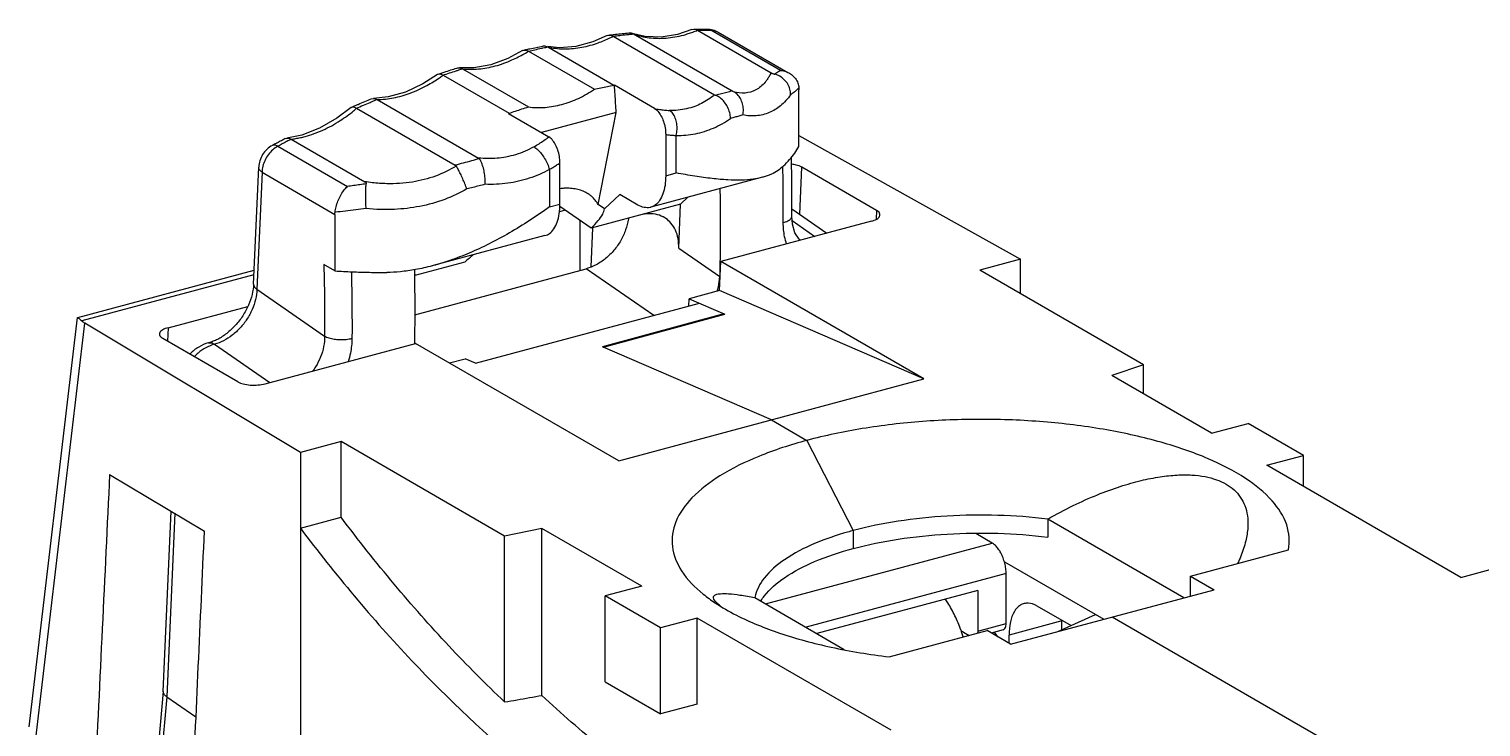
# Model space of a CAD drawing. Extents: x -77 to 255, y -304 to -148.
# Drawn here: x -42.43 to -12.94, y -179.69 to -165.52 of the extents above; entities that cross this region are included whole.
import ezdxf

# ---------------------------------------------------------------- set-up
doc = ezdxf.new("R2010")
doc.units = 0
doc.header["$LTSCALE"] = 1.21
doc.header["$MEASUREMENT"] = 0
doc.layers.get('0').update_dxf_attribs({"linetype": 'CONTINUOUS'})

msp = doc.modelspace()

# ---------------------------------------------------------------- linework, layer by layer
for p, q in [((-30.683, -165.653), (-30.65, -165.643)), ((-30.563, -165.665), (-28.503, -166.854)), ((-30.177, -165.607), (-30.152, -165.619)), ((-30.152, -165.619), (-28.148, -166.776)), ((-28.968, -165.531), (-28.925, -165.522)), ((-28.849, -165.544), (-27.356, -166.406)), ((-28.661, -165.52), (-28.582, -165.542)), ((-27.168, -166.359), (-28.582, -165.542)), ((-28.432, -165.581), (-27.018, -166.399)), ((-32.403, -165.958), (-32.378, -165.948)), ((-32.284, -165.969), (-30.946, -166.742)), ((-31.936, -165.866), (-31.891, -165.883)), ((-31.891, -165.883), (-30.55, -166.658)), ((-33.396, -166.31), (-33.686, -166.308)), ((-33.686, -166.308), (-33.625, -166.328)), ((-34.018, -166.455), (-32.678, -167.229)), ((-33.625, -166.328), (-32.286, -167.101)), ((-35.137, -166.899), (-35.435, -166.929)), ((-29.722, -167.133), (-30.539, -166.661)), ((-26.794, -167.903), (-26.794, -166.756)), ((-35.775, -167.127), (-33.772, -168.284)), ((-35.479, -166.937), (-35.435, -166.929)), ((-35.36, -166.95), (-33.299, -168.14)), ((-32.688, -167.237), (-31.87, -167.709)), ((-30.503, -167.214), (-32.023, -167.621)), ((-30.868, -169.082), (-30.503, -167.214)), ((-37.224, -167.745), (-37.19, -167.735)), ((-36.886, -167.672), (-37.19, -167.735)), ((-37.104, -167.756), (-35.611, -168.619)), ((-36.528, -167.535), (-36.886, -167.672)), ((-29.497, -167.661), (-29.497, -168.498)), ((-29.282, -168.44), (-29.282, -167.68)), ((-26.794, -167.684), (-22.289, -170.192)), ((-37.377, -167.9), (-35.963, -168.716)), ((-37.867, -170.697), (-37.763, -168.321)), ((-31.859, -168.371), (-31.859, -169.131)), ((-31.645, -169.074), (-31.645, -168.237)), ((-26.776, -169.278), (-26.734, -168.324)), ((-25.215, -169.201), (-26.734, -168.324)), ((-37.694, -168.427), (-37.798, -170.803)), ((-37.694, -168.427), (-36.215, -169.282)), ((-27.531, -168.53), (-29.801, -169.138)), ((-29.497, -168.498), (-29.282, -168.44)), ((-30.43, -168.878), (-30.741, -169.17)), ((-30.06, -169.092), (-30.43, -168.878)), ((-29.194, -169.075), (-29.047, -168.936)), ((-31.859, -169.131), (-31.645, -169.074)), ((-31.539, -169.197), (-31.656, -169.229)), ((-31.012, -169.562), (-31.649, -169.122)), ((-29.194, -169.075), (-31.012, -169.562)), ((-30.741, -169.17), (-30.868, -169.082)), ((-29.233, -169.969), (-29.194, -169.075)), ((-26.934, -169.168), (-26.221, -169.662)), ((-25.215, -169.201), (-25.223, -169.381)), ((-36.215, -169.282), (-36.215, -170.429)), ((-31.232, -170.418), (-31.232, -169.41)), ((-30.981, -169.563), (-31.015, -170.348)), ((-25.319, -169.42), (-28.377, -170.24)), ((-26.934, -169.319), (-26.934, -169.318)), ((-26.927, -169.409), (-26.466, -169.728)), ((-31.949, -169.714), (-34.219, -170.323)), ((-29.233, -169.969), (-28.4, -170.545)), ((-41.437, -171.372), (-37.855, -170.412)), ((-36.215, -170.429), (-36.441, -170.298)), ((-33.574, -170.249), (-34.594, -170.522)), ((-34.589, -171.318), (-31.11, -170.386)), ((-29.739, -171.334), (-31.11, -170.386)), ((-28.403, -170.828), (-28.377, -170.24)), ((-24.251, -172.623), (-28.377, -170.24)), ((-22.289, -170.192), (-23.115, -170.414)), ((-19.793, -172.333), (-23.115, -170.414)), ((-22.289, -170.891), (-22.289, -170.192)), ((-37.859, -170.507), (-41.357, -171.445)), ((-37.798, -170.803), (-36.425, -171.753)), ((-29.03, -171.144), (-29.023, -170.994)), ((-28.403, -170.828), (-29.023, -170.994)), ((-29.023, -170.994), (-28.293, -171.309)), ((-24.251, -172.623), (-28.403, -170.828)), ((-39.604, -171.583), (-37.984, -171.149)), ((-33.357, -172.304), (-28.811, -171.085)), ((-28.319, -171.298), (-30.784, -171.969)), ((-30.758, -171.98), (-28.293, -171.309)), ((-28.319, -171.316), (-28.319, -171.298)), ((-42.428, -179.686), (-41.441, -171.376)), ((-42.292, -179.918), (-41.294, -171.489)), ((-36.917, -174.114), (-41.294, -171.49)), ((-39.604, -171.583), (-39.616, -171.856)), ((-38.19, -172.679), (-39.709, -171.802)), ((-38.664, -171.919), (-37.54, -172.696)), ((-37.633, -172.721), (-34.576, -171.902)), ((-30.449, -174.285), (-34.576, -171.902)), ((-33.889, -172.298), (-33.568, -172.212)), ((-33.357, -172.304), (-33.568, -172.212)), ((-27.35, -173.454), (-30.784, -171.969)), ((-19.793, -172.333), (-20.439, -172.553)), ((-19.793, -172.927), (-19.793, -172.333)), ((-30.449, -174.285), (-24.251, -172.623)), ((-18.413, -173.724), (-20.439, -172.553)), ((-27.35, -173.454), (-26.629, -173.871)), ((-18.413, -173.724), (-17.669, -173.525)), ((-16.543, -174.175), (-17.669, -173.525)), ((-36.09, -173.892), (-36.917, -174.114)), ((-36.09, -175.429), (-36.09, -173.892)), ((-32.768, -175.811), (-36.09, -173.892)), ((-26.629, -173.871), (-25.69, -175.7)), ((-36.917, -174.114), (-36.917, -180.725)), ((-17.287, -174.374), (-16.543, -174.175)), ((-16.543, -174.804), (-16.543, -174.175)), ((-40.792, -174.56), (-38.865, -175.709)), ((-13.345, -176.651), (-17.287, -174.374)), ((-39.701, -178.968), (-39.54, -175.307)), ((-39.468, -175.35), (-39.631, -179.073)), ((-36.917, -175.651), (-36.09, -175.429)), ((-32.01, -175.655), (-32.768, -175.811)), ((-32.01, -179.045), (-32.01, -175.655)), ((-29.983, -176.826), (-32.01, -175.655)), ((-25.69, -175.7), (-25.69, -176.065)), ((-21.737, -175.467), (-21.737, -175.833)), ((-18.972, -177.064), (-21.737, -175.467)), ((-32.768, -179.18), (-32.768, -175.811)), ((-27.47, -177.188), (-22.865, -175.953)), ((-22.865, -175.953), (-23.195, -175.763)), ((-22.619, -176.334), (-20.6, -177.5)), ((-18.838, -176.623), (-16.848, -176.09)), ((-22.583, -176.575), (-26.645, -177.664)), ((-22.583, -177.587), (-22.583, -176.575)), ((-18.838, -177.028), (-18.838, -176.623)), ((-18.838, -176.623), (-18.359, -176.9)), ((-13.345, -176.651), (-12.602, -176.451)), ((-29.983, -176.826), (-30.727, -177.025)), ((-23.159, -176.914), (-26.428, -177.79)), ((-23.159, -176.914), (-23.159, -177.741)), ((-22.492, -178.007), (-18.359, -176.9)), ((-30.727, -178.772), (-30.727, -177.025)), ((-29.601, -177.675), (-30.727, -177.025)), ((-27.687, -177.062), (-25.871, -178.111)), ((-21.961, -177.228), (-21.265, -177.63)), ((-28.857, -177.476), (-29.601, -177.675)), ((-28.857, -179.223), (-28.857, -177.476)), ((-24.916, -179.752), (-28.857, -177.476)), ((-21.532, -177.75), (-20.766, -177.404)), ((-20.426, -177.454), (-10.404, -183.242)), ((-29.601, -179.422), (-29.601, -177.675)), ((-24.96, -178.264), (-22.97, -177.731)), ((-23.447, -177.764), (-23.332, -177.828)), ((-23.159, -177.741), (-22.583, -177.587)), ((-22.492, -178.007), (-22.97, -177.731)), ((-22.644, -177.715), (-22.886, -177.78)), ((-22.753, -177.856), (-22.816, -177.761)), ((-21.449, -177.534), (-22.524, -177.822)), ((-21.449, -177.713), (-21.449, -177.534)), ((-22.524, -177.989), (-22.524, -177.822)), ((-40.103, -183.491), (-39.7, -178.965)), ((-30.727, -178.772), (-29.601, -179.422)), ((-39.631, -179.073), (-40.034, -183.6)), ((-39.631, -179.073), (-39.037, -179.484)), ((-28.857, -179.223), (-29.601, -179.422))]:
    msp.add_line(p, q)
for points in [[(-30.683, -165.653), (-30.979, -165.782), (-31.323, -165.874), (-31.656, -165.9), (-31.888, -165.872)], [(-28.968, -165.531), (-29.258, -165.628), (-29.592, -165.683), (-29.911, -165.673), (-30.149, -165.614)], [(-32.403, -165.958), (-32.701, -166.119), (-33.052, -166.248), (-33.396, -166.31)], [(-34.134, -166.442), (-34.43, -166.634), (-34.784, -166.8), (-35.137, -166.899)], [(-35.886, -167.112), (-36.174, -167.332), (-36.528, -167.535)], [(-26.764, -169.808), (-26.787, -169.788), (-26.872, -169.654), (-26.922, -169.479), (-26.934, -169.319)]]:
    msp.add_lwpolyline(points)
for points, knots in [([(-31.89, -165.884), (-31.787, -165.908), (-31.57, -165.933), (-31.236, -165.906), (-30.928, -165.827), (-30.738, -165.749), (-30.658, -165.712)], [0, 0, 0, 0, 0.316832, 0.649817, 1.001138, 1.265314, 1.265314, 1.265314, 1.265314]), ([(-30.65, -165.643), (-30.643, -165.642), (-30.613, -165.641), (-30.583, -165.653), (-30.564, -165.665)], [0, 0, 0, 0, 0.02153787, 0.09014097, 0.09014097, 0.09014097, 0.09014097]), ([(-30.564, -165.665), (-30.518, -165.659), (-30.426, -165.648), (-30.335, -165.638), (-30.289, -165.633)], [0, 0, 0, 0, 0.1382926, 0.2762504, 0.2762504, 0.2762504, 0.2762504]), ([(-30.518, -165.627), (-30.472, -165.622), (-30.383, -165.612), (-30.293, -165.603), (-30.249, -165.598)], [0, 0, 0, 0, 0.1387972, 0.2711443, 0.2711443, 0.2711443, 0.2711443]), ([(-30.15, -165.62), (-30.048, -165.657), (-29.829, -165.709), (-29.483, -165.714), (-29.251, -165.672), (-29.135, -165.641)], [0, 0, 0, 0, 0.326554, 0.668635, 1.030122, 1.030122, 1.030122, 1.030122]), ([(-28.925, -165.522), (-28.922, -165.522), (-28.896, -165.522), (-28.869, -165.532), (-28.849, -165.544)], [0, 0, 0, 0, 0.00912113, 0.07983585, 0.07983585, 0.07983585, 0.07983585]), ([(-28.849, -165.544), (-28.819, -165.543), (-28.76, -165.543), (-28.7, -165.542), (-28.671, -165.542)], [0, 0, 0, 0, 0.0891699, 0.1782042, 0.1782042, 0.1782042, 0.1782042]), ([(-28.84, -165.521), (-28.81, -165.521), (-28.751, -165.52), (-28.691, -165.52), (-28.661, -165.52)], [0, 0, 0, 0, 0.089763, 0.179391, 0.179391, 0.179391, 0.179391]), ([(-28.489, -165.557), (-28.486, -165.558), (-28.467, -165.564), (-28.448, -165.573), (-28.432, -165.582)], [0, 0, 0, 0, 0.00848244, 0.06152765, 0.06152765, 0.06152765, 0.06152765]), ([(-33.624, -166.328), (-33.516, -166.34), (-33.291, -166.34), (-32.951, -166.277), (-32.641, -166.165), (-32.45, -166.067), (-32.369, -166.021)], [0, 0, 0, 0, 0.325699, 0.669152, 1.031264, 1.311667, 1.311667, 1.311667, 1.311667]), ([(-32.378, -165.948), (-32.368, -165.946), (-32.335, -165.944), (-32.304, -165.958), (-32.285, -165.969)], [0, 0, 0, 0, 0.03018267, 0.0970195, 0.0970195, 0.0970195, 0.0970195]), ([(-32.285, -165.969), (-32.241, -165.959), (-32.154, -165.939), (-32.066, -165.92), (-32.022, -165.911)], [0, 0, 0, 0, 0.1345131, 0.2687105, 0.2687105, 0.2687105, 0.2687105]), ([(-32.254, -165.92), (-32.21, -165.91), (-32.125, -165.892), (-32.04, -165.874), (-31.999, -165.866)], [0, 0, 0, 0, 0.1347378, 0.2611744, 0.2611744, 0.2611744, 0.2611744]), ([(-31.999, -165.866), (-31.987, -165.863), (-31.966, -165.861), (-31.945, -165.864), (-31.936, -165.866)], [0, 0, 0, 0, 0.03646497, 0.06346773, 0.06346773, 0.06346773, 0.06346773]), ([(-33.994, -166.393), (-33.95, -166.379), (-33.865, -166.352), (-33.78, -166.325), (-33.739, -166.313)], [0, 0, 0, 0, 0.1385877, 0.266987, 0.266987, 0.266987, 0.266987]), ([(-33.739, -166.313), (-33.725, -166.308), (-33.707, -166.306), (-33.689, -166.307), (-33.686, -166.307)], [0, 0, 0, 0, 0.04604183, 0.05363754, 0.05363754, 0.05363754, 0.05363754]), ([(-35.359, -166.95), (-35.247, -166.949), (-35.017, -166.924), (-34.675, -166.826), (-34.364, -166.683), (-34.174, -166.564), (-34.092, -166.508)], [0, 0, 0, 0, 0.335631, 0.689866, 1.062411, 1.360833, 1.360833, 1.360833, 1.360833]), ([(-34.134, -166.442), (-34.133, -166.441), (-34.127, -166.437), (-34.121, -166.435), (-34.116, -166.433)], [0, 0, 0, 0, 0.00578781, 0.02013589, 0.02013589, 0.02013589, 0.02013589]), ([(-34.116, -166.433), (-34.105, -166.43), (-34.07, -166.428), (-34.039, -166.443), (-34.02, -166.454)], [0, 0, 0, 0, 0.0356813, 0.1009348, 0.1009348, 0.1009348, 0.1009348]), ([(-34.02, -166.454), (-33.976, -166.44), (-33.888, -166.411), (-33.8, -166.383), (-33.756, -166.369)], [0, 0, 0, 0, 0.1386144, 0.2769017, 0.2769017, 0.2769017, 0.2769017]), ([(-27.477, -166.599), (-27.53, -166.662), (-27.653, -166.768), (-27.887, -166.835), (-28.044, -166.814), (-28.12, -166.792)], [0, 0, 0, 0, 0.2470918, 0.4741765, 0.7096086, 0.7096086, 0.7096086, 0.7096086]), ([(-27.356, -166.406), (-27.367, -166.43), (-27.391, -166.477), (-27.432, -166.541), (-27.462, -166.58), (-27.477, -166.599)], [0, 0, 0, 0, 0.0804521, 0.1562452, 0.2278668, 0.2278668, 0.2278668, 0.2278668]), ([(-27.356, -166.406), (-27.35, -166.409), (-27.338, -166.416), (-27.32, -166.424), (-27.301, -166.431), (-27.288, -166.434), (-27.282, -166.436)], [0, 0, 0, 0, 0.01980518, 0.03984657, 0.06005596, 0.08026462, 0.08026462, 0.08026462, 0.08026462]), ([(-27.168, -166.359), (-27.179, -166.368), (-27.203, -166.386), (-27.241, -166.411), (-27.268, -166.428), (-27.282, -166.436)], [0, 0, 0, 0, 0.0438727, 0.0897907, 0.1378103, 0.1378103, 0.1378103, 0.1378103]), ([(-26.96, -166.853), (-26.959, -166.816), (-26.969, -166.741), (-27.014, -166.636), (-27.084, -166.546), (-27.175, -166.476), (-27.246, -166.446), (-27.282, -166.436)], [0, 0, 0, 0, 0.1100884, 0.2230426, 0.3375131, 0.4516385, 0.5635589, 0.5635589, 0.5635589, 0.5635589]), ([(-27.168, -166.359), (-27.126, -166.364), (-27.062, -166.379), (-27.003, -166.407), (-26.983, -166.419)], [0, 0, 0, 0, 0.1244457, 0.1954863, 0.1954863, 0.1954863, 0.1954863]), ([(-26.983, -166.419), (-26.969, -166.427), (-26.924, -166.456), (-26.86, -166.519), (-26.808, -166.613), (-26.795, -166.681), (-26.794, -166.714)], [0, 0, 0, 0, 0.0473962, 0.1599438, 0.2661281, 0.3647322, 0.3647322, 0.3647322, 0.3647322]), ([(-32.286, -167.101), (-32.174, -167.115), (-31.944, -167.121), (-31.6, -167.06), (-31.261, -166.935), (-31.048, -166.812), (-30.946, -166.742)], [0, 0, 0, 0, 0.337289, 0.684193, 1.043499, 1.416221, 1.416221, 1.416221, 1.416221]), ([(-30.946, -166.742), (-30.902, -166.732), (-30.814, -166.713), (-30.682, -166.685), (-30.594, -166.667), (-30.55, -166.658)], [0, 0, 0, 0, 0.1351142, 0.2700224, 0.4047318, 0.4047318, 0.4047318, 0.4047318]), ([(-30.55, -166.658), (-30.549, -166.659), (-30.546, -166.659), (-30.543, -166.66), (-30.541, -166.661), (-30.539, -166.661)], [0, 0, 0, 0, 0.00360013, 0.00720054, 0.01080124, 0.01080124, 0.01080124, 0.01080124]), ([(-30.503, -167.214), (-30.506, -167.152), (-30.514, -167.029), (-30.526, -166.845), (-30.535, -166.722), (-30.539, -166.661)], [0, 0, 0, 0, 0.1843068, 0.368938, 0.5538884, 0.5538884, 0.5538884, 0.5538884]), ([(-28.503, -166.854), (-28.545, -166.889), (-28.63, -166.952), (-28.765, -167.031), (-28.86, -167.073), (-28.908, -167.09)], [0, 0, 0, 0, 0.1609456, 0.3170156, 0.4702631, 0.4702631, 0.4702631, 0.4702631]), ([(-28.503, -166.854), (-28.501, -166.856), (-28.496, -166.859), (-28.488, -166.862), (-28.483, -166.864), (-28.48, -166.866)], [0, 0, 0, 0, 0.00841817, 0.01710675, 0.02613077, 0.02613077, 0.02613077, 0.02613077]), ([(-28.148, -166.776), (-28.183, -166.787), (-28.256, -166.807), (-28.366, -166.837), (-28.442, -166.856), (-28.48, -166.866)], [0, 0, 0, 0, 0.1109103, 0.2255548, 0.3438438, 0.3438438, 0.3438438, 0.3438438]), ([(-28.179, -167.335), (-28.18, -167.295), (-28.193, -167.215), (-28.237, -167.1), (-28.302, -166.998), (-28.384, -166.916), (-28.448, -166.878), (-28.48, -166.866)], [0, 0, 0, 0, 0.1185706, 0.2424425, 0.3652777, 0.4809228, 0.5848773, 0.5848773, 0.5848773, 0.5848773]), ([(-28.148, -166.776), (-28.145, -166.778), (-28.139, -166.781), (-28.129, -166.787), (-28.123, -166.79), (-28.12, -166.792)], [0, 0, 0, 0, 0.01028278, 0.021008, 0.03219135, 0.03219135, 0.03219135, 0.03219135]), ([(-27.929, -167.263), (-27.921, -167.226), (-27.915, -167.148), (-27.932, -167.035), (-27.974, -166.933), (-28.036, -166.848), (-28.091, -166.807), (-28.12, -166.792)], [0, 0, 0, 0, 0.1150889, 0.2294728, 0.3399028, 0.4441346, 0.5416108, 0.5416108, 0.5416108, 0.5416108]), ([(-26.96, -166.853), (-27.018, -166.937), (-27.147, -167.081), (-27.39, -167.231), (-27.657, -167.296), (-27.841, -167.282), (-27.929, -167.263)], [0, 0, 0, 0, 0.306327, 0.572006, 0.846221, 1.115524, 1.115524, 1.115524, 1.115524]), ([(-26.814, -166.735), (-26.823, -166.744), (-26.85, -166.769), (-26.898, -166.809), (-26.939, -166.838), (-26.96, -166.853)], [0, 0, 0, 0, 0.0383855, 0.1103849, 0.1875543, 0.1875543, 0.1875543, 0.1875543]), ([(-26.794, -166.714), (-26.794, -166.719), (-26.794, -166.728), (-26.794, -166.742), (-26.794, -166.751), (-26.794, -166.756)], [0, 0, 0, 0, 0.0136335, 0.02758378, 0.04181763, 0.04181763, 0.04181763, 0.04181763]), ([(-36.821, -167.701), (-36.698, -167.668), (-36.451, -167.578), (-36.122, -167.396), (-35.923, -167.25), (-35.835, -167.178)], [0, 0, 0, 0, 0.38221, 0.784009, 1.122877, 1.122877, 1.122877, 1.122877]), ([(-35.886, -167.112), (-35.884, -167.11), (-35.88, -167.107), (-35.876, -167.105), (-35.874, -167.104)], [0, 0, 0, 0, 0.00774019, 0.01424159, 0.01424159, 0.01424159, 0.01424159]), ([(-35.874, -167.104), (-35.862, -167.099), (-35.825, -167.099), (-35.795, -167.116), (-35.777, -167.126)], [0, 0, 0, 0, 0.0384025, 0.1022797, 0.1022797, 0.1022797, 0.1022797]), ([(-35.777, -167.126), (-35.73, -167.106), (-35.638, -167.066), (-35.545, -167.027), (-35.499, -167.008)], [0, 0, 0, 0, 0.1512321, 0.3020934, 0.3020934, 0.3020934, 0.3020934]), ([(-35.746, -167.049), (-35.7, -167.029), (-35.611, -166.992), (-35.521, -166.955), (-35.479, -166.937)], [0, 0, 0, 0, 0.1509419, 0.2898152, 0.2898152, 0.2898152, 0.2898152]), ([(-35.435, -166.929), (-35.432, -166.929), (-35.406, -166.929), (-35.38, -166.938), (-35.36, -166.95)], [0, 0, 0, 0, 0.00859772, 0.07909292, 0.07909292, 0.07909292, 0.07909292]), ([(-32.678, -167.229), (-32.635, -167.214), (-32.548, -167.185), (-32.417, -167.143), (-32.329, -167.115), (-32.286, -167.101)], [0, 0, 0, 0, 0.1378789, 0.2755387, 0.4129869, 0.4129869, 0.4129869, 0.4129869]), ([(-29.722, -167.133), (-29.696, -167.148), (-29.647, -167.193), (-29.587, -167.283), (-29.538, -167.397), (-29.505, -167.525), (-29.497, -167.615), (-29.497, -167.661)], [0, 0, 0, 0, 0.0884799, 0.1976301, 0.3226867, 0.4572412, 0.5930957, 0.5930957, 0.5930957, 0.5930957]), ([(-29.722, -167.133), (-29.689, -167.141), (-29.623, -167.153), (-29.523, -167.166), (-29.455, -167.171), (-29.421, -167.172)], [0, 0, 0, 0, 0.1002663, 0.2014929, 0.3038204, 0.3038204, 0.3038204, 0.3038204]), ([(-28.908, -167.09), (-28.962, -167.11), (-29.073, -167.143), (-29.245, -167.171), (-29.362, -167.174), (-29.421, -167.172)], [0, 0, 0, 0, 0.1727977, 0.3462437, 0.522242, 0.522242, 0.522242, 0.522242]), ([(-29.282, -167.68), (-29.273, -167.64), (-29.263, -167.559), (-29.27, -167.439), (-29.298, -167.328), (-29.346, -167.234), (-29.394, -167.187), (-29.421, -167.172)], [0, 0, 0, 0, 0.1236997, 0.2435556, 0.3592163, 0.4646125, 0.5558223, 0.5558223, 0.5558223, 0.5558223]), ([(-32.688, -167.237), (-32.687, -167.236), (-32.685, -167.234), (-32.682, -167.232), (-32.679, -167.23), (-32.678, -167.229)], [0, 0, 0, 0, 0.00419574, 0.0083929, 0.01259147, 0.01259147, 0.01259147, 0.01259147]), ([(-29.282, -167.68), (-29.153, -167.682), (-28.893, -167.659), (-28.517, -167.541), (-28.287, -167.411), (-28.179, -167.335)], [0, 0, 0, 0, 0.389277, 0.775522, 1.173501, 1.173501, 1.173501, 1.173501]), ([(-27.929, -167.263), (-27.956, -167.271), (-28.011, -167.288), (-28.094, -167.311), (-28.151, -167.327), (-28.179, -167.335)], [0, 0, 0, 0, 0.084902, 0.171796, 0.2606424, 0.2606424, 0.2606424, 0.2606424]), ([(-37.224, -167.745), (-37.25, -167.759), (-37.307, -167.788), (-37.364, -167.818), (-37.394, -167.834)], [0, 0, 0, 0, 0.0890577, 0.1917776, 0.1917776, 0.1917776, 0.1917776]), ([(-37.19, -167.735), (-37.183, -167.734), (-37.153, -167.733), (-37.124, -167.745), (-37.104, -167.756)], [0, 0, 0, 0, 0.02127858, 0.0902649, 0.0902649, 0.0902649, 0.0902649]), ([(-37.104, -167.756), (-37.073, -167.753), (-37.009, -167.743), (-36.915, -167.725), (-36.852, -167.71), (-36.821, -167.701)], [0, 0, 0, 0, 0.094816, 0.1910662, 0.2887667, 0.2887667, 0.2887667, 0.2887667]), ([(-32.171, -167.909), (-32.137, -167.89), (-32.068, -167.848), (-31.968, -167.782), (-31.903, -167.734), (-31.87, -167.709)], [0, 0, 0, 0, 0.1191596, 0.2397336, 0.3616437, 0.3616437, 0.3616437, 0.3616437]), ([(-31.645, -168.237), (-31.645, -168.193), (-31.654, -168.104), (-31.686, -167.975), (-31.735, -167.86), (-31.796, -167.769), (-31.846, -167.724), (-31.87, -167.709)], [0, 0, 0, 0, 0.1315051, 0.2672282, 0.3958073, 0.5066909, 0.5931031, 0.5931031, 0.5931031, 0.5931031]), ([(-29.497, -167.661), (-29.473, -167.664), (-29.426, -167.67), (-29.354, -167.677), (-29.306, -167.679), (-29.282, -167.68)], [0, 0, 0, 0, 0.0712576, 0.1429733, 0.2151811, 0.2151811, 0.2151811, 0.2151811]), ([(-37.485, -167.882), (-37.525, -167.903), (-37.601, -167.958), (-37.688, -168.065), (-37.745, -168.189), (-37.761, -168.278), (-37.763, -168.321)], [0, 0, 0, 0, 0.1368957, 0.2753786, 0.4109944, 0.5421342, 0.5421342, 0.5421342, 0.5421342]), ([(-37.377, -167.9), (-37.413, -167.919), (-37.483, -167.969), (-37.571, -168.065), (-37.639, -168.178), (-37.682, -168.301), (-37.694, -168.386), (-37.694, -168.427)], [0, 0, 0, 0, 0.1247241, 0.2550182, 0.3873034, 0.5176137, 0.6423692, 0.6423692, 0.6423692, 0.6423692]), ([(-37.377, -167.9), (-37.396, -167.888), (-37.43, -167.871), (-37.471, -167.875), (-37.485, -167.882)], [0, 0, 0, 0, 0.0659444, 0.1130354, 0.1130354, 0.1130354, 0.1130354]), ([(-37.194, -167.803), (-37.195, -167.803), (-37.225, -167.819), (-37.285, -167.852), (-37.346, -167.883), (-37.377, -167.9)], [0, 0, 0, 0, 0.0011981, 0.1033785, 0.2066325, 0.2066325, 0.2066325, 0.2066325]), ([(-32.171, -167.909), (-32.23, -167.943), (-32.352, -168.004), (-32.544, -168.074), (-32.676, -168.106), (-32.743, -168.118)], [0, 0, 0, 0, 0.2037075, 0.4067176, 0.6108559, 0.6108559, 0.6108559, 0.6108559]), ([(-32.171, -167.909), (-32.145, -167.925), (-32.092, -167.967), (-32.02, -168.048), (-31.954, -168.146), (-31.897, -168.255), (-31.87, -168.332), (-31.859, -168.371)], [0, 0, 0, 0, 0.0926714, 0.2006932, 0.3220896, 0.4483543, 0.5679455, 0.5679455, 0.5679455, 0.5679455]), ([(-27.104, -168.3), (-27.061, -168.258), (-26.981, -168.175), (-26.877, -168.042), (-26.819, -167.95), (-26.794, -167.903)], [0, 0, 0, 0, 0.1789211, 0.3470446, 0.5055119, 0.5055119, 0.5055119, 0.5055119]), ([(-37.694, -168.427), (-37.714, -168.413), (-37.748, -168.384), (-37.764, -168.34), (-37.763, -168.321)], [0, 0, 0, 0, 0.0744683, 0.1307106, 0.1307106, 0.1307106, 0.1307106]), ([(-33.753, -168.302), (-33.885, -168.383), (-34.172, -168.521), (-34.651, -168.643), (-34.988, -168.663), (-35.163, -168.659)], [0, 0, 0, 0, 0.464639, 0.949552, 1.47284, 1.47284, 1.47284, 1.47284]), ([(-33.283, -168.153), (-33.337, -168.168), (-33.445, -168.198), (-33.608, -168.242), (-33.717, -168.27), (-33.772, -168.284)], [0, 0, 0, 0, 0.16738, 0.3361916, 0.5062914, 0.5062914, 0.5062914, 0.5062914]), ([(-33.772, -168.284), (-33.769, -168.286), (-33.764, -168.289), (-33.758, -168.295), (-33.754, -168.299), (-33.753, -168.302)], [0, 0, 0, 0, 0.00954404, 0.01828676, 0.02653434, 0.02653434, 0.02653434, 0.02653434]), ([(-33.537, -168.766), (-33.548, -168.732), (-33.575, -168.662), (-33.618, -168.559), (-33.664, -168.461), (-33.708, -168.375), (-33.738, -168.324), (-33.753, -168.302)], [0, 0, 0, 0, 0.1090718, 0.2238305, 0.3351099, 0.4341585, 0.5134083, 0.5134083, 0.5134083, 0.5134083]), ([(-32.743, -168.118), (-32.802, -168.129), (-32.924, -168.146), (-33.11, -168.153), (-33.236, -168.146), (-33.299, -168.14)], [0, 0, 0, 0, 0.1820999, 0.3678128, 0.5588264, 0.5588264, 0.5588264, 0.5588264]), ([(-33.299, -168.14), (-33.297, -168.141), (-33.293, -168.144), (-33.287, -168.148), (-33.284, -168.151), (-33.283, -168.153)], [0, 0, 0, 0, 0.00780994, 0.01477468, 0.02108388, 0.02108388, 0.02108388, 0.02108388]), ([(-33.165, -168.671), (-33.163, -168.631), (-33.165, -168.549), (-33.18, -168.428), (-33.204, -168.317), (-33.237, -168.225), (-33.266, -168.172), (-33.283, -168.153)], [0, 0, 0, 0, 0.1213343, 0.2458034, 0.3628144, 0.4629599, 0.5395924, 0.5395924, 0.5395924, 0.5395924]), ([(-31.859, -168.371), (-31.99, -168.443), (-32.265, -168.563), (-32.708, -168.664), (-33.012, -168.678), (-33.165, -168.671)], [0, 0, 0, 0, 0.447671, 0.894661, 1.354674, 1.354674, 1.354674, 1.354674]), ([(-31.859, -168.371), (-31.835, -168.357), (-31.787, -168.329), (-31.716, -168.284), (-31.669, -168.253), (-31.645, -168.237)], [0, 0, 0, 0, 0.0836942, 0.1680049, 0.2529136, 0.2529136, 0.2529136, 0.2529136]), ([(-27.104, -168.3), (-27.139, -168.333), (-27.216, -168.396), (-27.356, -168.474), (-27.465, -168.512), (-27.526, -168.529), (-27.53, -168.53)], [0, 0, 0, 0, 0.1425801, 0.2993596, 0.4766087, 0.4887073, 0.4887073, 0.4887073, 0.4887073]), ([(-27.109, -169.45), (-27.108, -169.289), (-27.108, -168.966), (-27.112, -168.586), (-27.116, -168.367), (-27.117, -168.31)], [0, 0, 0, 0, 0.483053, 0.969053, 1.139228, 1.139228, 1.139228, 1.139228]), ([(-26.934, -169.318), (-26.933, -169.156), (-26.933, -168.831), (-26.937, -168.432), (-26.942, -168.196), (-26.943, -168.123)], [0, 0, 0, 0, 0.486329, 0.975562, 1.195917, 1.195917, 1.195917, 1.195917]), ([(-26.734, -168.324), (-26.768, -168.304), (-26.838, -168.28), (-26.909, -168.267), (-26.941, -168.263)], [0, 0, 0, 0, 0.1205179, 0.2165985, 0.2165985, 0.2165985, 0.2165985]), ([(-35.58, -168.661), (-35.623, -168.667), (-35.708, -168.68), (-35.835, -168.699), (-35.92, -168.711), (-35.963, -168.716)], [0, 0, 0, 0, 0.1290319, 0.2578426, 0.3863776, 0.3863776, 0.3863776, 0.3863776]), ([(-35.611, -168.619), (-35.605, -168.622), (-35.597, -168.628), (-35.586, -168.638), (-35.581, -168.649), (-35.58, -168.657), (-35.58, -168.661)], [0, 0, 0, 0, 0.01769146, 0.03191017, 0.04370434, 0.05447268, 0.05447268, 0.05447268, 0.05447268]), ([(-35.163, -168.659), (-35.211, -168.658), (-35.31, -168.653), (-35.459, -168.64), (-35.56, -168.627), (-35.611, -168.619)], [0, 0, 0, 0, 0.1456989, 0.2955446, 0.4498198, 0.4498198, 0.4498198, 0.4498198]), ([(-35.582, -169.164), (-35.584, -169.127), (-35.587, -169.051), (-35.589, -168.939), (-35.589, -168.832), (-35.586, -168.74), (-35.583, -168.685), (-35.58, -168.661)], [0, 0, 0, 0, 0.1118162, 0.2271116, 0.3364798, 0.431097, 0.5034725, 0.5034725, 0.5034725, 0.5034725]), ([(-33.165, -168.671), (-33.206, -168.682), (-33.288, -168.704), (-33.412, -168.735), (-33.495, -168.756), (-33.537, -168.766)], [0, 0, 0, 0, 0.1270257, 0.2549045, 0.383581, 0.383581, 0.383581, 0.383581]), ([(-29.497, -168.498), (-29.497, -168.564), (-29.505, -168.688), (-29.544, -168.859), (-29.61, -168.998), (-29.697, -169.095), (-29.768, -169.13), (-29.801, -169.138)], [0, 0, 0, 0, 0.1978408, 0.3730058, 0.5237343, 0.6528336, 0.7553807, 0.7553807, 0.7553807, 0.7553807]), ([(-27.53, -168.53), (-27.592, -168.546), (-27.734, -168.574), (-27.971, -168.591), (-28.249, -168.585), (-28.564, -168.556), (-28.913, -168.507), (-29.156, -168.464), (-29.282, -168.44)], [0, 0, 0, 0, 0.192874, 0.432226, 0.710058, 1.027469, 1.381419, 1.766974, 1.766974, 1.766974, 1.766974]), ([(-36.212, -169.239), (-36.207, -169.202), (-36.192, -169.125), (-36.156, -169.012), (-36.107, -168.902), (-36.044, -168.801), (-35.991, -168.742), (-35.963, -168.716)], [0, 0, 0, 0, 0.1124045, 0.2328515, 0.3550971, 0.4746572, 0.5894168, 0.5894168, 0.5894168, 0.5894168]), ([(-33.537, -168.766), (-33.679, -168.849), (-33.99, -168.995), (-34.486, -169.133), (-35.025, -169.194), (-35.391, -169.183), (-35.582, -169.164)], [0, 0, 0, 0, 0.494305, 1.023336, 1.539915, 2.115935, 2.115935, 2.115935, 2.115935]), ([(-31.054, -168.878), (-31.068, -168.868), (-31.113, -168.84), (-31.197, -168.8), (-31.31, -168.768), (-31.431, -168.751), (-31.544, -168.75), (-31.616, -168.757), (-31.645, -168.761)], [0, 0, 0, 0, 0.049382, 0.1612001, 0.277379, 0.3990948, 0.527361, 0.6160018, 0.6160018, 0.6160018, 0.6160018]), ([(-30.868, -169.082), (-30.886, -169.05), (-30.927, -168.99), (-30.993, -168.923), (-31.038, -168.889), (-31.054, -168.878)], [0, 0, 0, 0, 0.110098, 0.2187329, 0.2786936, 0.2786936, 0.2786936, 0.2786936]), ([(-28.396, -168.762), (-28.394, -168.868), (-28.389, -169.219), (-28.388, -169.711), (-28.392, -170.098), (-28.395, -170.24)], [0, 0, 0, 0, 0.31644, 1.053334, 1.477559, 1.477559, 1.477559, 1.477559]), ([(-36.215, -169.282), (-36.215, -169.277), (-36.215, -169.267), (-36.214, -169.253), (-36.213, -169.243), (-36.212, -169.239)], [0, 0, 0, 0, 0.01434587, 0.02865301, 0.04292591, 0.04292591, 0.04292591, 0.04292591]), ([(-35.582, -169.164), (-35.652, -169.174), (-35.792, -169.192), (-36.002, -169.217), (-36.142, -169.232), (-36.212, -169.239)], [0, 0, 0, 0, 0.2126441, 0.4242853, 0.6346581, 0.6346581, 0.6346581, 0.6346581]), ([(-31.859, -169.131), (-31.991, -169.226), (-32.257, -169.409), (-32.666, -169.661), (-33.076, -169.883), (-33.479, -170.07), (-33.859, -170.216), (-34.105, -170.292), (-34.22, -170.323)], [0, 0, 0, 0, 0.485948, 0.969121, 1.439127, 1.885293, 2.300606, 2.658288, 2.658288, 2.658288, 2.658288]), ([(-31.949, -169.714), (-31.916, -169.705), (-31.845, -169.671), (-31.758, -169.574), (-31.693, -169.435), (-31.653, -169.264), (-31.645, -169.14), (-31.645, -169.074)], [0, 0, 0, 0, 0.1025472, 0.2316464, 0.3823749, 0.5575399, 0.7553807, 0.7553807, 0.7553807, 0.7553807]), ([(-31.012, -169.562), (-30.961, -169.514), (-30.874, -169.425), (-30.779, -169.295), (-30.744, -169.208), (-30.741, -169.17)], [0, 0, 0, 0, 0.2119614, 0.3702998, 0.4840562, 0.4840562, 0.4840562, 0.4840562]), ([(-29.801, -169.138), (-29.805, -169.14), (-29.849, -169.15), (-29.941, -169.148), (-30.02, -169.114), (-30.06, -169.092)], [0, 0, 0, 0, 0.0144053, 0.133361, 0.2686074, 0.2686074, 0.2686074, 0.2686074]), ([(-29.491, -169.368), (-29.498, -169.363), (-29.552, -169.328), (-29.666, -169.28), (-29.841, -169.262), (-29.961, -169.28), (-30.021, -169.296)], [0, 0, 0, 0, 0.0269515, 0.1916079, 0.3644165, 0.550169, 0.550169, 0.550169, 0.550169]), ([(-25.147, -169.293), (-25.146, -169.281), (-25.153, -169.24), (-25.19, -169.215), (-25.215, -169.201)], [0, 0, 0, 0, 0.0352898, 0.1192, 0.1192, 0.1192, 0.1192]), ([(-30.252, -169.359), (-30.253, -169.364), (-30.264, -169.445), (-30.305, -169.602), (-30.404, -169.816), (-30.542, -170.013), (-30.711, -170.181), (-30.901, -170.31), (-31.041, -170.367), (-31.11, -170.386)], [0, 0, 0, 0, 0.016361, 0.244541, 0.481798, 0.722039, 0.961782, 1.192253, 1.408336, 1.408336, 1.408336, 1.408336]), ([(-29.233, -169.969), (-29.231, -169.904), (-29.237, -169.778), (-29.29, -169.602), (-29.377, -169.463), (-29.454, -169.394), (-29.491, -169.368)], [0, 0, 0, 0, 0.1947571, 0.3752556, 0.5443959, 0.681035, 0.681035, 0.681035, 0.681035]), ([(-27.109, -169.45), (-27.078, -169.441), (-27.024, -169.422), (-26.96, -169.382), (-26.935, -169.341), (-26.934, -169.321), (-26.934, -169.319)], [0, 0, 0, 0, 0.096956, 0.1691689, 0.2234878, 0.2303959, 0.2303959, 0.2303959, 0.2303959]), ([(-27.041, -169.882), (-27.058, -169.834), (-27.096, -169.692), (-27.109, -169.545), (-27.109, -169.45)], [0, 0, 0, 0, 0.1530611, 0.4395948, 0.4395948, 0.4395948, 0.4395948]), ([(-25.319, -169.42), (-25.281, -169.41), (-25.22, -169.388), (-25.154, -169.339), (-25.147, -169.302), (-25.147, -169.293)], [0, 0, 0, 0, 0.1186555, 0.1994359, 0.2262465, 0.2262465, 0.2262465, 0.2262465]), ([(-36.441, -170.298), (-36.436, -170.461), (-36.429, -170.785), (-36.424, -171.27), (-36.424, -171.592), (-36.425, -171.753)], [0, 0, 0, 0, 0.487823, 0.97277, 1.454744, 1.454744, 1.454744, 1.454744]), ([(-36.215, -170.429), (-36.099, -170.436), (-35.866, -170.449), (-35.515, -170.459), (-35.281, -170.461), (-35.163, -170.46)], [0, 0, 0, 0, 0.349262, 0.700355, 1.052252, 1.052252, 1.052252, 1.052252]), ([(-35.882, -170.446), (-35.879, -170.574), (-35.873, -170.863), (-35.868, -171.314), (-35.868, -171.637), (-35.869, -171.798)], [0, 0, 0, 0, 0.382522, 0.868522, 1.351575, 1.351575, 1.351575, 1.351575]), ([(-34.22, -170.323), (-34.227, -170.325), (-34.346, -170.356), (-34.566, -170.406), (-34.875, -170.449), (-35.071, -170.46), (-35.163, -170.46)], [0, 0, 0, 0, 0.0225307, 0.3673252, 0.6778026, 0.9555575, 0.9555575, 0.9555575, 0.9555575]), ([(-34.593, -171.901), (-34.591, -171.76), (-34.586, -171.373), (-34.588, -170.874), (-34.593, -170.517), (-34.595, -170.406)], [0, 0, 0, 0, 0.424224, 1.161119, 1.495289, 1.495289, 1.495289, 1.495289]), ([(-37.867, -170.697), (-37.87, -170.768), (-37.893, -170.915), (-37.968, -171.133), (-38.083, -171.346), (-38.232, -171.54), (-38.405, -171.701), (-38.561, -171.803), (-38.658, -171.847), (-38.688, -171.859)], [0, 0, 0, 0, 0.212182, 0.444009, 0.688491, 0.935358, 1.173986, 1.394914, 1.49146, 1.49146, 1.49146, 1.49146]), ([(-37.867, -170.697), (-37.868, -170.716), (-37.853, -170.76), (-37.819, -170.789), (-37.798, -170.803)], [0, 0, 0, 0, 0.0560671, 0.1307435, 0.1307435, 0.1307435, 0.1307435]), ([(-37.798, -170.803), (-37.801, -170.872), (-37.822, -171.013), (-37.892, -171.217), (-37.998, -171.413), (-38.135, -171.589), (-38.295, -171.737), (-38.472, -171.851), (-38.6, -171.902), (-38.664, -171.919)], [0, 0, 0, 0, 0.20669, 0.423533, 0.646298, 0.869936, 1.089284, 1.299758, 1.498068, 1.498068, 1.498068, 1.498068]), ([(-41.44, -171.373), (-41.44, -171.373), (-41.433, -171.383), (-41.408, -171.391), (-41.379, -171.426), (-41.357, -171.445)], [0, 0, 0, 0, 0.0010605, 0.021178, 0.1098674, 0.1098674, 0.1098674, 0.1098674]), ([(-41.294, -171.49), (-41.302, -171.485), (-41.317, -171.476), (-41.338, -171.461), (-41.351, -171.45), (-41.357, -171.445)], [0, 0, 0, 0, 0.02696571, 0.05258783, 0.07688258, 0.07688258, 0.07688258, 0.07688258]), ([(-39.604, -171.583), (-39.642, -171.593), (-39.703, -171.616), (-39.77, -171.665), (-39.777, -171.701), (-39.777, -171.71)], [0, 0, 0, 0, 0.1186555, 0.1994359, 0.2262465, 0.2262465, 0.2262465, 0.2262465]), ([(-39.777, -171.71), (-39.777, -171.722), (-39.77, -171.763), (-39.733, -171.788), (-39.709, -171.802)], [0, 0, 0, 0, 0.0352898, 0.1192, 0.1192, 0.1192, 0.1192]), ([(-38.783, -171.89), (-38.852, -171.909), (-38.989, -171.968), (-39.107, -172.061), (-39.161, -172.116), (-39.163, -172.117)], [0, 0, 0, 0, 0.2149717, 0.4394503, 0.4461132, 0.4461132, 0.4461132, 0.4461132]), ([(-38.664, -171.919), (-38.724, -171.935), (-38.841, -171.984), (-38.973, -172.077), (-39.045, -172.145), (-39.069, -172.17)], [0, 0, 0, 0, 0.1855257, 0.3768279, 0.48161, 0.48161, 0.48161, 0.48161]), ([(-38.783, -171.891), (-38.768, -171.887), (-38.725, -171.885), (-38.686, -171.904), (-38.664, -171.919)], [0, 0, 0, 0, 0.0466392, 0.1255891, 0.1255891, 0.1255891, 0.1255891]), ([(-36.425, -171.753), (-36.424, -171.824), (-36.438, -171.968), (-36.501, -172.179), (-36.585, -172.345), (-36.648, -172.437), (-36.67, -172.467)], [0, 0, 0, 0, 0.2126574, 0.4320168, 0.6555011, 0.7667347, 0.7667347, 0.7667347, 0.7667347]), ([(-36.425, -171.753), (-36.398, -171.769), (-36.335, -171.794), (-36.23, -171.817), (-36.111, -171.827), (-35.989, -171.822), (-35.908, -171.808), (-35.869, -171.798)], [0, 0, 0, 0, 0.0930215, 0.2012481, 0.3228125, 0.4491003, 0.5685261, 0.5685261, 0.5685261, 0.5685261]), ([(-35.869, -171.798), (-35.87, -171.898), (-35.888, -172.06), (-35.929, -172.215), (-35.948, -172.273)], [0, 0, 0, 0, 0.3011513, 0.4830197, 0.4830197, 0.4830197, 0.4830197]), ([(-38.19, -172.679), (-38.155, -172.7), (-38.07, -172.729), (-37.931, -172.75), (-37.781, -172.749), (-37.681, -172.734), (-37.633, -172.721)], [0, 0, 0, 0, 0.1205179, 0.2660677, 0.4210649, 0.5682063, 0.5682063, 0.5682063, 0.5682063]), ([(-16.848, -176.09), (-16.817, -175.925), (-16.849, -175.548), (-17.186, -175.04), (-17.749, -174.593), (-18.518, -174.202), (-19.467, -173.879), (-20.562, -173.635), (-21.76, -173.482), (-23.012, -173.426), (-24.27, -173.469), (-25.48, -173.609), (-26.259, -173.771), (-26.629, -173.871)], [0, 0, 0, 0, 0.504267, 1.075059, 1.78067, 2.641865, 3.65043, 4.781708, 6.00117, 7.268268, 8.539469, 9.770843, 10.920692, 10.920692, 10.920692, 10.920692]), ([(-26.629, -173.871), (-26.961, -173.959), (-27.569, -174.156), (-28.364, -174.54), (-28.954, -174.981), (-29.322, -175.48), (-29.409, -176.039), (-29.183, -176.575), (-28.83, -176.927), (-28.575, -177.112), (-28.492, -177.167)], [0, 0, 0, 0, 1.030179, 1.912744, 2.637646, 3.221839, 3.727169, 4.257334, 4.900859, 5.201, 5.201, 5.201, 5.201]), ([(-40.792, -174.56), (-40.891, -176.644), (-41.091, -180.813), (-41.394, -187.067), (-41.599, -191.237), (-41.702, -193.322)], [0, 0, 0, 0, 6.260508, 12.521935, 18.784273, 18.784273, 18.784273, 18.784273]), ([(-21.737, -175.467), (-21.568, -175.371), (-21.237, -175.195), (-20.744, -174.974), (-20.282, -174.804), (-19.856, -174.683), (-19.471, -174.606), (-19.126, -174.569), (-18.819, -174.567), (-18.551, -174.598), (-18.317, -174.659), (-18.117, -174.749), (-17.951, -174.867), (-17.819, -175.016), (-17.725, -175.195), (-17.673, -175.407), (-17.667, -175.65), (-17.712, -175.927), (-17.793, -176.171), (-17.858, -176.321), (-17.881, -176.371)], [0, 0, 0, 0, 0.583698, 1.125031, 1.618153, 2.059797, 2.450816, 2.796288, 3.099436, 3.36749, 3.605461, 3.821116, 4.020795, 4.214198, 4.410892, 4.622836, 4.861014, 5.137083, 5.460892, 5.627016, 5.627016, 5.627016, 5.627016]), ([(-32.768, -179.18), (-33.157, -178.812), (-33.928, -178.036), (-35.035, -176.782), (-35.742, -175.891), (-36.09, -175.429)], [0, 0, 0, 0, 1.605999, 3.278842, 5.015595, 5.015595, 5.015595, 5.015595]), ([(-21.737, -175.467), (-22.073, -175.426), (-22.755, -175.376), (-23.772, -175.39), (-24.756, -175.492), (-25.39, -175.62), (-25.69, -175.7)], [0, 0, 0, 0, 1.016084, 2.04701, 3.049071, 3.980755, 3.980755, 3.980755, 3.980755]), ([(-39.318, -185.622), (-39.25, -184.151), (-39.098, -180.847), (-38.948, -177.543), (-38.865, -175.709)], [0, 0, 0, 0, 4.415012, 9.92258, 9.92258, 9.92258, 9.92258]), ([(-36.917, -175.651), (-36.211, -176.587), (-34.767, -178.318), (-32.979, -180.008), (-31.974, -180.802), (-31.813, -180.925)], [0, 0, 0, 0, 3.517235, 6.749373, 7.35733, 7.35733, 7.35733, 7.35733]), ([(-25.802, -175.731), (-26.03, -175.796), (-26.473, -175.947), (-27.058, -176.246), (-27.496, -176.611), (-27.66, -176.917), (-27.687, -177.062)], [0, 0, 0, 0, 0.708879, 1.402957, 1.958172, 2.400411, 2.400411, 2.400411, 2.400411]), ([(-25.69, -176.065), (-25.39, -175.985), (-24.757, -175.857), (-23.772, -175.756), (-22.755, -175.741), (-22.073, -175.791), (-21.737, -175.832)], [0, 0, 0, 0, 0.931618, 1.933746, 2.964741, 3.980755, 3.980755, 3.980755, 3.980755]), ([(-22.583, -176.575), (-22.583, -176.54), (-22.588, -176.467), (-22.609, -176.359), (-22.642, -176.254), (-22.686, -176.156), (-22.738, -176.071), (-22.797, -176.002), (-22.842, -175.966), (-22.865, -175.953)], [0, 0, 0, 0, 0.107134, 0.2182963, 0.3296438, 0.4373628, 0.537968, 0.628654, 0.7078081, 0.7078081, 0.7078081, 0.7078081]), ([(-27.496, -177.029), (-27.383, -176.882), (-27.057, -176.61), (-26.439, -176.295), (-25.956, -176.136), (-25.69, -176.065)], [0, 0, 0, 0, 0.55525, 1.249377, 2.074889, 2.074889, 2.074889, 2.074889]), ([(-28.394, -177.225), (-28.419, -177.205), (-28.464, -177.165), (-28.517, -177.109), (-28.537, -177.036), (-28.47, -176.988), (-28.365, -176.978), (-28.276, -176.979), (-28.222, -176.982)], [0, 0, 0, 0, 0.0940922, 0.1793893, 0.2342835, 0.2914484, 0.3923763, 0.5550189, 0.5550189, 0.5550189, 0.5550189]), ([(-28.222, -176.982), (-28.144, -176.987), (-27.965, -177.01), (-27.788, -177.042), (-27.687, -177.062)], [0, 0, 0, 0, 0.2329896, 0.5408955, 0.5408955, 0.5408955, 0.5408955]), ([(-23.481, -177.775), (-23.488, -177.755), (-23.53, -177.637), (-23.618, -177.43), (-23.73, -177.224), (-23.801, -177.115), (-23.819, -177.089)], [0, 0, 0, 0, 0.0632585, 0.3753092, 0.6729411, 0.7660107, 0.7660107, 0.7660107, 0.7660107]), ([(-22.219, -177.182), (-22.245, -177.189), (-22.326, -177.223), (-22.435, -177.351), (-22.509, -177.566), (-22.524, -177.732), (-22.524, -177.822)], [0, 0, 0, 0, 0.078496, 0.2590125, 0.4833203, 0.7536906, 0.7536906, 0.7536906, 0.7536906]), ([(-21.961, -177.228), (-22.014, -177.197), (-22.102, -177.164), (-22.192, -177.175), (-22.219, -177.182)], [0, 0, 0, 0, 0.1831521, 0.2679683, 0.2679683, 0.2679683, 0.2679683]), ([(-28.062, -177.416), (-27.78, -177.56), (-27.147, -177.814), (-26.105, -178.093), (-25.354, -178.216), (-24.96, -178.264)], [0, 0, 0, 0, 0.950386, 2.037176, 3.229652, 3.229652, 3.229652, 3.229652]), ([(-22.644, -177.715), (-22.643, -177.714), (-22.632, -177.711), (-22.614, -177.698), (-22.596, -177.669), (-22.585, -177.63), (-22.583, -177.602), (-22.583, -177.587)], [0, 0, 0, 0, 0.0047647, 0.032846, 0.0657795, 0.105228, 0.1508809, 0.1508809, 0.1508809, 0.1508809]), ([(-39.631, -179.073), (-39.652, -179.059), (-39.686, -179.03), (-39.701, -178.986), (-39.701, -178.968)], [0, 0, 0, 0, 0.0743738, 0.1293086, 0.1293086, 0.1293086, 0.1293086]), ([(-32.768, -179.18), (-32.684, -179.165), (-32.516, -179.135), (-32.263, -179.09), (-32.094, -179.06), (-32.01, -179.045)], [0, 0, 0, 0, 0.2569045, 0.5138161, 0.7707347, 0.7707347, 0.7707347, 0.7707347]), ([(-28.35, -181.814), (-28.771, -181.571), (-29.611, -181.033), (-30.832, -180.105), (-31.619, -179.412), (-32.01, -179.045)], [0, 0, 0, 0, 1.456633, 2.989035, 4.598026, 4.598026, 4.598026, 4.598026])]:
    msp.add_open_spline(points, degree=3, knots=knots)
for points in [[(-30.658, -165.712), (-30.626, -165.697), (-30.595, -165.681), (-30.563, -165.665)], [(-30.65, -165.643), (-30.623, -165.64), (-30.595, -165.636), (-30.567, -165.633)], [(-30.567, -165.633), (-30.551, -165.631), (-30.535, -165.629), (-30.518, -165.627)], [(-30.289, -165.633), (-30.275, -165.631), (-30.26, -165.63), (-30.246, -165.628)], [(-30.249, -165.598), (-30.241, -165.597), (-30.233, -165.597), (-30.225, -165.598)], [(-30.246, -165.628), (-30.222, -165.626), (-30.199, -165.623), (-30.176, -165.621)], [(-30.225, -165.598), (-30.209, -165.598), (-30.192, -165.601), (-30.177, -165.607)], [(-30.176, -165.621), (-30.168, -165.62), (-30.16, -165.619), (-30.152, -165.619)], [(-29.135, -165.641), (-29.103, -165.633), (-29.071, -165.623), (-29.04, -165.613)], [(-29.04, -165.613), (-29.008, -165.603), (-28.976, -165.592), (-28.944, -165.581)], [(-28.944, -165.581), (-28.912, -165.569), (-28.881, -165.557), (-28.849, -165.544)], [(-28.925, -165.522), (-28.897, -165.522), (-28.869, -165.521), (-28.84, -165.521)], [(-28.671, -165.542), (-28.641, -165.542), (-28.612, -165.542), (-28.582, -165.542)], [(-28.661, -165.52), (-28.62, -165.52), (-28.579, -165.526), (-28.54, -165.537)], [(-28.582, -165.542), (-28.55, -165.542), (-28.519, -165.547), (-28.489, -165.557)], [(-28.54, -165.537), (-28.503, -165.547), (-28.466, -165.562), (-28.432, -165.582)], [(-32.378, -165.948), (-32.35, -165.941), (-32.322, -165.935), (-32.294, -165.929)], [(-32.369, -166.021), (-32.34, -166.004), (-32.312, -165.987), (-32.284, -165.969)], [(-32.294, -165.929), (-32.281, -165.926), (-32.267, -165.923), (-32.254, -165.92)], [(-32.022, -165.911), (-32.012, -165.909), (-32.001, -165.906), (-31.991, -165.904)], [(-31.991, -165.904), (-31.971, -165.9), (-31.951, -165.896), (-31.93, -165.892)], [(-31.93, -165.892), (-31.917, -165.889), (-31.904, -165.886), (-31.891, -165.883)], [(-34.116, -166.433), (-34.089, -166.424), (-34.062, -166.415), (-34.035, -166.406)], [(-34.092, -166.508), (-34.067, -166.49), (-34.043, -166.473), (-34.018, -166.455)], [(-34.035, -166.406), (-34.022, -166.402), (-34.008, -166.398), (-33.994, -166.393)], [(-33.756, -166.369), (-33.746, -166.366), (-33.735, -166.362), (-33.725, -166.359)], [(-33.725, -166.359), (-33.692, -166.349), (-33.658, -166.338), (-33.625, -166.328)], [(-26.794, -166.714), (-26.801, -166.721), (-26.807, -166.728), (-26.814, -166.735)], [(-35.874, -167.104), (-35.849, -167.093), (-35.824, -167.083), (-35.8, -167.072)], [(-35.835, -167.178), (-35.815, -167.162), (-35.795, -167.145), (-35.775, -167.127)], [(-35.8, -167.072), (-35.782, -167.065), (-35.764, -167.057), (-35.746, -167.049)], [(-35.499, -167.008), (-35.485, -167.002), (-35.471, -166.996), (-35.457, -166.99)], [(-35.457, -166.99), (-35.424, -166.977), (-35.392, -166.963), (-35.36, -166.95)], [(-37.104, -167.756), (-37.134, -167.772), (-37.164, -167.787), (-37.194, -167.803)], [(-37.408, -167.841), (-37.433, -167.855), (-37.459, -167.868), (-37.485, -167.882)], [(-37.394, -167.834), (-37.399, -167.836), (-37.403, -167.839), (-37.408, -167.841)], [(-33.406, -170.104), (-33.464, -170.15), (-33.52, -170.198), (-33.574, -170.249)], [(-28.395, -170.24), (-28.396, -170.342), (-28.398, -170.443), (-28.4, -170.545)], [(-34.566, -170.515), (-34.576, -170.517), (-34.585, -170.52), (-34.595, -170.523)], [(-28.426, -170.753), (-28.411, -170.685), (-28.402, -170.615), (-28.4, -170.545)], [(-28.45, -170.843), (-28.441, -170.813), (-28.433, -170.783), (-28.426, -170.753)], [(-38.688, -171.859), (-38.719, -171.871), (-38.751, -171.882), (-38.783, -171.89)], [(-25.69, -175.7), (-25.727, -175.71), (-25.765, -175.721), (-25.802, -175.731)], [(-28.492, -177.167), (-28.354, -177.259), (-28.21, -177.341), (-28.062, -177.416)], [(-27.561, -177.12), (-27.541, -177.089), (-27.519, -177.058), (-27.496, -177.029)], [(-23.447, -177.764), (-23.462, -177.756), (-23.476, -177.75), (-23.492, -177.745)], [(-23.453, -177.86), (-23.462, -177.832), (-23.471, -177.803), (-23.481, -177.775)], [(-23.159, -177.741), (-23.159, -177.755), (-23.16, -177.769), (-23.162, -177.783)]]:
    msp.add_open_spline(points, degree=3)

doc.saveas('drawing.dxf')
